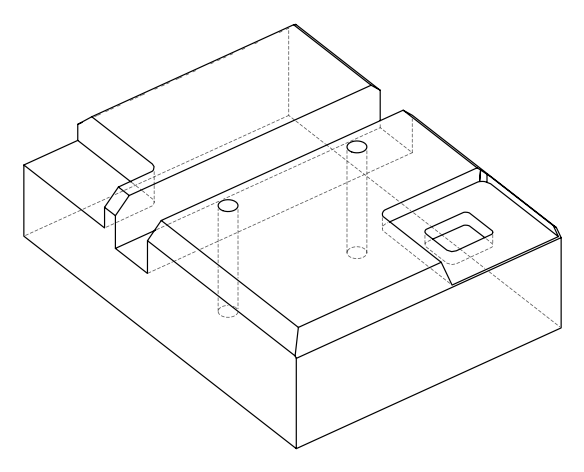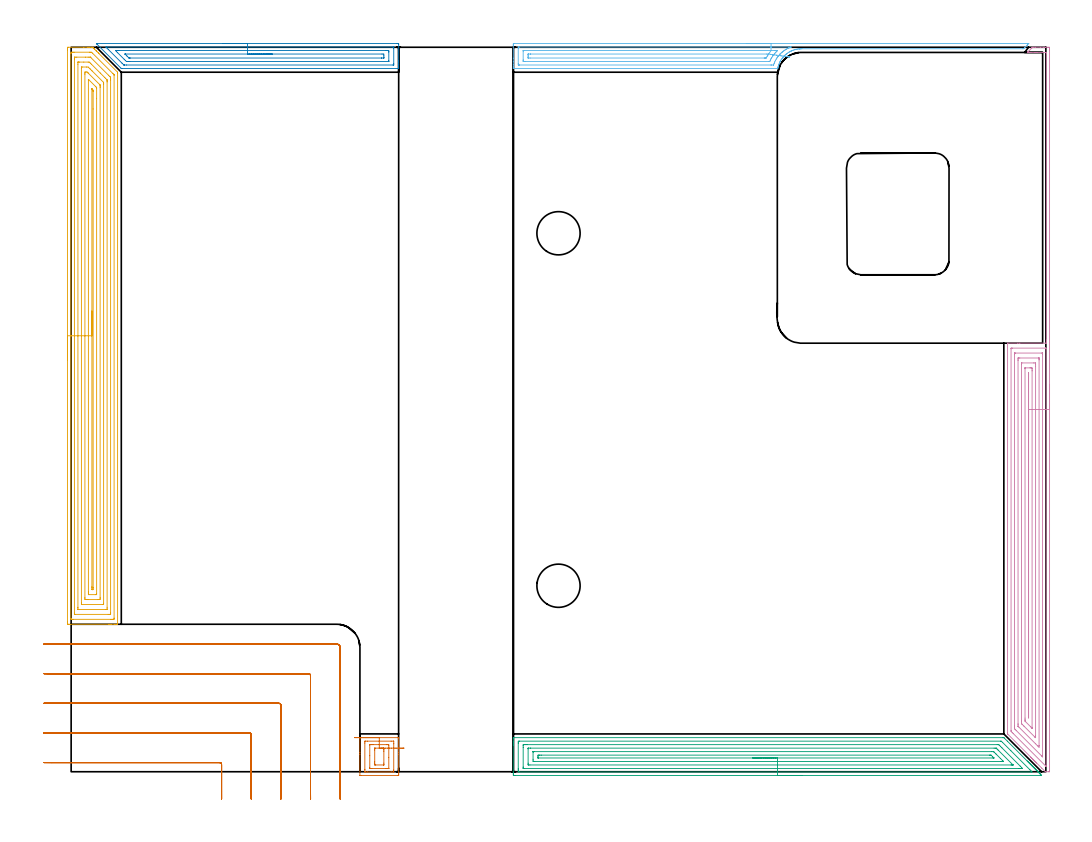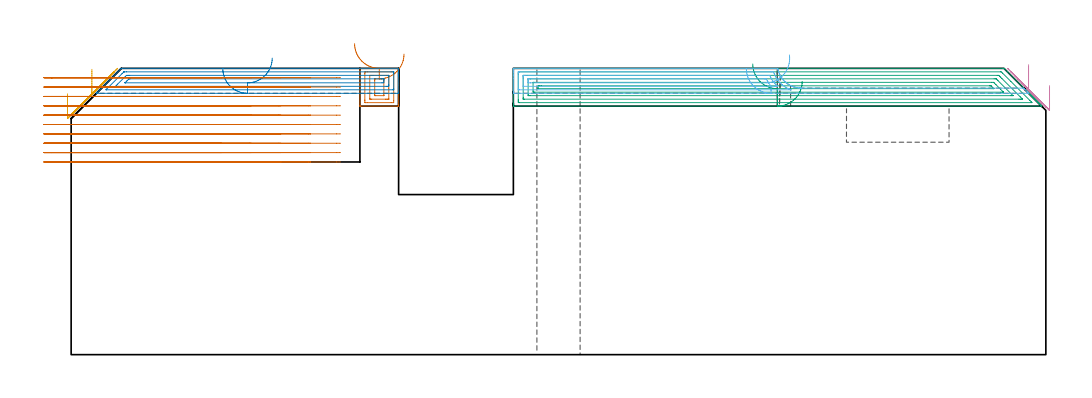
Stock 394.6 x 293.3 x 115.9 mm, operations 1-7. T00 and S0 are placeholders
(PLAN: 18 operations, 11 tool changes, 89.3 min)
(1 AREA_MILL | FG_CHAMFER_SURFACE | UGT0205_001 | 0.96 min | 3539 mm3)
(2 AREA_MILL_1 | FG_CHAMFER_SURFACE_1 | UGT0205_001 | 3.99 min | 6841 mm3)
(3 AREA_MILL_2 | FG_CHAMFER_SURFACE_2 | UGT0205_001 | 10.15 min | 26062 mm3)
(4 AREA_MILL_3 | FG_CHAMFER_SURFACE_3 | UGT0205_001 | 10.54 min | 38265 mm3)
(5 AREA_MILL_4 | FG_CHAMFER_SURFACE_4 | UGT0205_001 | 15.01 min | 49126 mm3)
(6 AREA_MILL_5 | FG_CHAMFER_SURFACE_5 | UGT0205_001 | 4.52 min | 10625 mm3)
(7 MILL_CORNER_NOTCH_RECTANGULAR | CORNER_NOTCH_RECTANGULAR | NXT0201_012 | Follow Part, ap 4, ae 75% | 14.84 min | 261301 mm3)
(8 MILL_RECTANGULAR_POCKET | POCKET_RECTANGULAR_STRAIGHT | NXT0201_013 | Follow Part, ap 2.5, ae 75% | 7.26 min | 60327 mm3)
(9 MILL_SLOT | SLOT_PARTIAL_RECTANGULAR | NXT0201_012 | Follow Part, ap 4, ae 75% | 10.94 min | 151485 mm3)
(10 MILL_RECTANGULAR_SLOT | SLOT_RECTANGULAR | UGT0201_009 | Follow Part, ap 11.25, ae 75% | 8.77 min | 693237 mm3)
(11 SPOT_DRILL | STEP1HOLE | NXT0321_9005460120000 | 0.05 min | 190 mm3)
(12 SPOT_DRILL_1 | STEP1HOLE_1 | NXT0321_9005460120000 | 0.05 min | 215 mm3)
(13 DRILL_BLIND_HOLE_INTO_CENTER | STEP1HOLE | UGT0301_191 | 0.05 min | 268 mm3)
(14 GUN_DRILL_THROUGH_HOLE | STEP1HOLE | UGT0307_003 | 0.56 min | 4131 mm3)
(15 SPADE_DRILL_TO_ENLARGE_THROUGH_HOLE | STEP1HOLE | UGT0306_008 | 0.49 min | 23217 mm3)
(16 DRILL_BLIND_HOLE_INTO_CENTER_1 | STEP1HOLE_1 | UGT0301_191 | 0.05 min | 295 mm3)
(17 GUN_DRILL_THROUGH_HOLE_1 | STEP1HOLE_1 | UGT0307_003 | 0.56 min | 4041 mm3)
(18 SPADE_DRILL_TO_ENLARGE_THROUGH_HOLE_1 | STEP1HOLE_1 | UGT0306_008 | 0.49 min | 23316 mm3)
(TOOL UGT0205_001 | Chamfer Mill 20 x 3 x 45 deg. | D20 FL50 Z2)
(TOOL NXT0201_012 | ENDMILL 16mm [2P460-1600-NA 1630] | D16 FL38 Z6)
(TOOL NXT0201_013 | ENDMILL 10mm | D10 FL30 Z4)
(TOOL UGT0201_009 | End Mill 45 mm | D45 FL63 Z6)
(TOOL NXT0321_9005460120000 | NC Spot Drill, 142deg, 12mm, Carbide, Uncoated | D12 PA142 FL30 Z2)
(TOOL UGT0301_191 | Twist Drill 7.1 mm | D7.1 PA118 FL66 Z2)
(TOOL UGT0307_003 | Gun Drill 7 mm | D7 PA130 FL24 Z1)
(TOOL UGT0306_008 | Spade Drill 17.5mm | D17.5 PA132 FL10 Z2)
(OP 1 AREA_MILL)
G17 G21 G94 G90
T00 M6
G54
G17 G0 G90 X114.75 Y13.8 S1061 M3
G43 Z125.9 H0
G94 G1 X114.788 Z125.028 F250.
X114.902 Z124.163
X115.091 Z123.312
X115.353 Z122.48
X115.687 Z121.674
X116.09 Z120.9
X116.558 Z120.164
X117.09 Z119.472
X117.679 Z118.829
X118.322 Z118.239
X119.014 Z117.708
X119.75 Z117.24
X120.524 Z116.837
X121.33 Z116.503
X122.162 Z116.241
X123.014 Z116.052
X123.878 Z115.938
X124.75 Z115.9
X132.207
X132.591 Y13.793 Z115.893
X132.6 Y13.71 Z115.809
Y7.834 Z109.934
Y7.038 Z109.132
Y-0.955 Z101.14
X132.598 Y-1.351 Z100.743
X132.595 Y-1.49 Z100.604
X132.207 Y-1.5 Z100.6
X117.293
X116.948 Y-1.493 Z100.602
X116.91 Y-1.49 Z100.604
X116.9 Y-1.445 Z100.649
Y7.038 Z109.132
Y7.834 Z109.934
X116.901 Y13.71 Z115.809
X116.91 Y13.793 Z115.893
X117.293 Y13.8 Z115.9
X124.75
Y12.386 Z114.486
X129.556
X130.435 Y12.384 Z114.484
X130.452 Y12.383 Z114.483
X130.59 Y12.367 Z114.467
X130.596 Y12.222 Z114.322
X130.6 Y11.479 Z113.579
Y11.329 Z113.429
X130.599 Y0.673 Z102.773
X130.59 Y-0.067 Z102.033
X130.468 Y-0.083 Z102.017
X130.452 Y-0.084 Z102.016
X129.594 Y-0.086 Z102.014
X119.944
X119.065 Y-0.084 Z102.016
X119.048 Y-0.083 Z102.017
X118.91 Y-0.067 Z102.033
X118.904 Y0.078 Z102.178
X118.901 Y0.821 Z102.921
X118.9 Y0.971 Z103.071
X118.901 Y11.627 Z113.727
X118.91 Y12.367 Z114.467
X119.032 Y12.383 Z114.483
X119.048 Y12.384 Z114.484
X119.906 Y12.386 Z114.486
X124.75
Y10.972 Z113.072
X127.821 Y10.97 Z113.07
X128.326 Y10.968 Z113.068
X128.511 Y10.965 Z113.065
X128.59 Y10.945 Z113.045
X128.599 Y10.691 Z112.791
X128.6 Y5.805 Z107.905
X128.599 Y1.413 Z103.513
X128.597 Y1.364 Z103.464
X128.593 Y1.341 Z103.441
X128.59 Y1.335 Z103.435
X128.572 Y1.334 Z103.434
X128.196 Y1.33 Z103.43
X127.821 Y1.329 Z103.429
X127.32 Y1.328 Z103.428
X121.68 Y1.329 Z103.429
X121.175 Y1.332 Z103.432
X120.99 Y1.335 Z103.435
X120.91 Y1.355 Z103.455
X120.902 Y1.609 Z103.709
X120.9 Y6.495 Z108.595
X120.901 Y10.887 Z112.987
X120.903 Y10.936 Z113.036
X120.907 Y10.959 Z113.059
X120.91 Y10.964 Z113.064
X120.928 Y10.966 Z113.066
X121.304 Y10.97 Z113.07
X121.68 Y10.971 Z113.071
X122.181 Y10.972 Z113.072
X124.75
Y9.557 Z111.657
X126.21 Y9.556 Z111.656
X126.462 Y9.553 Z111.653
X126.58 Y9.55 Z111.65
X126.59 Y9.483 Z111.583
X126.598 Y9.164 Z111.264
X126.599 Y8.814 Z110.914
X126.6 Y8.274 Z110.374
X126.599 Y3.486 Z105.586
X126.597 Y2.948 Z105.048
X126.59 Y2.766 Z104.866
X126.585 Y2.749 Z104.849
X126.569 Y2.747 Z104.847
X126.525 Y2.745 Z104.845
X126.433 Y2.743 Z104.843
X123.29 Y2.744 Z104.844
X123.038 Y2.747 Z104.847
X122.92 Y2.749 Z104.849
X122.91 Y2.816 Z104.916
X122.902 Y3.136 Z105.236
X122.901 Y3.486 Z105.586
X122.9 Y4.026 Z106.126
X122.901 Y8.814 Z110.914
X122.903 Y9.352 Z111.452
X122.91 Y9.534 Z111.634
X122.915 Y9.551 Z111.651
X122.931 Y9.553 Z111.653
X122.976 Y9.555 Z111.655
X123.067 Y9.557 Z111.657
X124.75
X125.622 Z111.695
X126.486 Z111.809
X127.338 Z111.998
X128.17 Z112.26
X128.976 Z112.594
X129.75 Z112.997
X130.486 Z113.466
X131.178 Z113.997
X131.821 Z114.586
X132.41 Z115.229
X132.942 Z115.922
X133.41 Z116.657
X133.813 Z117.431
X134.147 Z118.237
X134.409 Z119.069
X134.598 Z119.921
X134.712 Z120.786
X134.75 Z121.657
G0 Z125.9
M5
M2
(OP 2 AREA_MILL_1)
G17 G21 G94 G90
T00 M6
G54
G17 G0 G90 X61.4 Y294.8 S1061 M3
G43 Z125.9 H0
Z115.8
G94 G1 X61.438 Z114.928 F250.
X61.552 Z114.064
X61.741 Z113.212
X62.003 Z112.38
X62.337 Z111.574
X62.74 Z110.8
X63.208 Z110.064
X63.74 Z109.372
X64.329 Z108.729
X64.972 Z108.14
X65.664 Z107.608
X66.4 Z107.14
X67.174 Z106.737
X67.98 Z106.403
X68.812 Z106.141
X69.664 Z105.952
X70.528 Z105.838
X71.4 Z105.8
X132.01
X132.313 Y294.797 Z105.802
X132.59 Y294.791 Z105.806
X132.6 Y294.509 Z106.088
Y287.967 Z112.627
Y287.364 Z113.233
Y287.075 Z113.521
Y286.472 Z114.124
Y286.184 Z114.411
Y285.608 Z114.991
Y285.083 Z115.516
X132.593 Y284.745 Z115.846
X132.59 Y284.703 Z115.888
X132.456 Y284.7 Z115.9
X20.594
X20.305 Y284.704 Z115.89
X20.174 Y284.826 Z115.774
X10.493 Y294.507 Z106.092
X10.348 Y294.653 Z105.943
X10.214 Y294.792 Z105.806
X10.301 Y294.797 Z105.803
X10.444 Y294.8 Z105.8
X10.493
X71.4
Y293.386 Z107.214
X130.297 Y293.385 Z107.215
X130.437 Y293.384 Z107.216
X130.529 Y293.381 Z107.219
X130.591 Y293.378 Z107.222
X130.593 Y293.368 Z107.232
X130.596 Y293.316 Z107.284
X130.6 Y292.944 Z107.656
Y286.703 Z113.897
X130.595 Y286.184 Z114.416
X130.593 Y286.138 Z114.462
X130.59 Y286.121 Z114.479
X130.297 Y286.114 Z114.486
X22.447
X21.554 Y286.115 Z114.485
X21.486 Y286.117 Z114.483
X21.417 Y286.121 Z114.479
X21.326 Y286.135 Z114.465
X21.274 Y286.184 Z114.416
X20.594 Y286.856 Z113.744
X15.025 Y292.425 Z108.175
X14.355 Y293.098 Z107.502
X14.145 Y293.316 Z107.284
X14.093 Y293.379 Z107.221
X14.216 Y293.383 Z107.217
X14.286 Y293.385 Z107.215
X71.4 Y293.386 Z107.214
Y291.972 Z108.628
X127.554 Y291.971 Z108.629
X128.008 Y291.97 Z108.63
X128.445 Y291.967 Z108.633
X128.581 Y291.965 Z108.635
X128.593 Y291.688 Z108.912
X128.597 Y291.533 Z109.067
X128.6 Y291.378 Z109.222
Y287.812 Z112.788
X128.596 Y287.657 Z112.943
X128.59 Y287.554 Z113.046
X128.587 Y287.534 Z113.066
X128.58 Y287.532 Z113.068
X128.554 Y287.53 Z113.07
X128.445 Y287.529 Z113.071
X23.707
X23.268
X22.812 Y287.531 Z113.069
X22.377 Y287.535 Z113.065
X21.938 Y287.967 Z112.633
X21.486 Y288.414 Z112.186
X18.812 Y291.089 Z109.511
X18.374 Y291.533 Z109.067
X17.954 Y291.965 Z108.635
X18.376 Y291.969 Z108.631
X18.812 Y291.971 Z108.629
X19.265
X71.4 Y291.972 Z108.628
Y290.557 Z110.043
X125.856
X126.572 Y290.55 Z110.05
X126.599 Y289.814 Z110.786
Y289.128 Z111.472
X126.597 Y289.025 Z111.575
X126.593 Y288.973 Z111.627
X126.591 Y288.952 Z111.648
X126.572 Y288.949 Z111.651
X125.771 Y288.943 Z111.657
X125.687
X24.075
X23.672 Y288.945 Z111.655
X23.471 Y288.948 Z111.652
X23.424 Y288.949 Z111.651
X23.372 Y288.989 Z111.611
X23.268 Y289.085 Z111.515
X22.599 Y289.75 Z110.85
X22.377 Y289.972 Z110.628
X21.873 Y290.481 Z110.119
X21.817 Y290.541 Z110.059
X21.81 Y290.552 Z110.048
X21.816 Y290.553 Z110.047
X21.858 Y290.555 Z110.045
X22.031 Y290.557 Z110.043
X71.4
X72.272 Z110.081
X73.136 Z110.195
X73.988 Z110.383
X74.82 Z110.646
X75.626 Z110.98
X76.4 Z111.382
X77.136 Z111.851
X77.828 Z112.382
X78.471 Z112.972
X79.06 Z113.615
X79.592 Z114.307
X80.06 Z115.043
X80.463 Z115.816
X80.797 Z116.622
X81.059 Z117.454
X81.248 Z118.306
X81.362 Z119.171
X81.4 Z120.043
G0 Z125.9
M5
M2
(OP 3 AREA_MILL_2)
G17 G21 G94 G90
T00 M6
G54
G17 G0 G90 X295.95 Y-1.5 S1061 M3
G43 Z125.9 H0
Z110.6
G94 G1 X295.912 Z109.728 F250.
X295.798 Z108.864
X295.609 Z108.012
X295.347 Z107.18
X295.013 Z106.374
X294.61 Z105.6
X294.142 Z104.864
X293.61 Z104.172
X293.021 Z103.529
X292.378 Z102.94
X291.686 Z102.408
X290.95 Z101.94
X290.176 Z101.537
X289.37 Z101.203
X288.538 Z100.941
X287.686 Z100.752
X286.822 Z100.638
X285.95 Z100.6
X179.62
X179.078 Y-1.494 Z100.604
X179.008 Y-1.492 Z100.606
X179.004 Y-0.955 Z101.142
X179. Y-0.338 Z101.759
Y10.591 Z112.685
Y11.134 Z113.23
Y11.479 Z113.575
Y12.022 Z114.118
Y12.367 Z114.462
Y13.377 Z115.476
X179.008 Y13.763 Z115.854
X179.01 Y13.797 Z115.888
X179.174 Y13.8 Z115.9
X377.09
X377.595 Y13.802 Z115.881
X377.691 Y13.709 Z115.808
X379.035 Y12.367 Z114.464
X387.028 Y4.374 Z106.47
X387.133 Y4.267 Z106.366
X387.216 Y4.184 Z106.284
X387.324 Y4.078 Z106.174
X387.428 Y3.973 Z106.072
X387.514 Y3.886 Z105.986
X387.62 Y3.782 Z105.878
X387.722 Y3.678 Z105.778
X387.812 Y3.588 Z105.688
X387.916 Y3.486 Z105.582
X388.016 Y3.384 Z105.483
X388.11 Y3.291 Z105.39
X388.212 Y3.19 Z105.286
X388.311 Y3.09 Z105.189
X388.408 Y2.993 Z105.092
X388.508 Y2.893 Z104.99
X388.605 Y2.795 Z104.895
X388.705 Y2.695 Z104.794
X388.804 Y2.597 Z104.693
X388.899 Y2.501 Z104.601
X389.003 Y2.397 Z104.496
X389.1 Y2.301 Z104.397
X389.193 Y2.207 Z104.306
X389.301 Y2.099 Z104.199
X389.397 Y2.005 Z104.101
X389.488 Y1.913 Z104.012
X389.599 Y1.801 Z103.901
X389.693 Y1.709 Z103.805
X389.782 Y1.618 Z103.718
X389.897 Y1.504 Z103.603
X389.989 Y1.413 Z103.509
X390.076 Y1.324 Z103.423
X390.195 Y1.206 Z103.305
X390.285 Y1.117 Z103.213
X390.371 Y1.03 Z103.129
X390.492 Y0.908 Z103.007
X390.581 Y0.821 Z102.917
X390.665 Y0.735 Z102.835
X390.79 Y0.61 Z102.709
X390.877 Y0.525 Z102.621
X390.959 Y0.441 Z102.54
X391.088 Y0.312 Z102.411
X391.173 Y0.229 Z102.325
X391.254 Y0.147 Z102.246
X391.386 Y0.014 Z102.114
X391.469 Y-0.067 Z102.029
X391.548 Y-0.147 Z101.952
X391.684 Y-0.283 Z101.816
X391.765 Y-0.363 Z101.733
X391.842 Y-0.442 Z101.658
X391.982 Y-0.581 Z101.518
X392.061 Y-0.659 Z101.437
X392.136 Y-0.736 Z101.363
X392.279 Y-0.879 Z101.22
X392.357 Y-0.955 Z101.141
X392.577 Y-1.177 Z100.923
X392.8 Y-1.399 Z100.699
X392.875 Y-1.478 Z100.62
X392.883 Y-1.495 Z100.603
X392.875 Y-1.499 Z100.599
X285.95 Y-1.5 Z100.6
Y-0.086 Z102.014
X181.408 Y-0.085 Z102.015
X181.01 Y-0.067 Z102.033
X181.002 Y0.336 Z102.436
X181. Y0.821 Z102.921
Y1.226 Z103.326
Y11.479 Z113.579
X181.002 Y11.882 Z113.982
X181.01 Y12.367 Z114.467
X181.389 Y12.385 Z114.485
X181.408
X376.196
X376.571 Y12.367 Z114.467
X377.09 Y11.859 Z113.959
X380.44 Y8.51 Z110.61
X388.129 Y0.821 Z102.921
X388.705 Y0.242 Z102.342
X389.005 Y-0.067 Z102.033
X388.723 Y-0.085 Z102.015
X388.705
X285.95 Y-0.086 Z102.014
Y1.328 Z103.428
X183.578 Y1.329 Z103.429
X183.195 Y1.331 Z103.431
X183.067 Y1.333 Z103.433
X183.024 Y1.335 Z103.435
X183.01 Y1.344 Z103.444
X183.007 Y1.387 Z103.487
X183.003 Y1.516 Z103.616
X183.001 Y1.709 Z103.809
X183. Y1.903 Z104.003
Y9.896 Z111.996
X183.002 Y10.591 Z112.691
X183.004 Y10.78 Z112.88
X183.013 Y10.964 Z113.064
X183.195 Y10.967 Z113.067
X183.706 Y10.97 Z113.07
X184.088 Y10.971 Z113.071
X184.598
X374.92
X375.303 Y10.969 Z113.069
X375.43 Y10.966 Z113.066
X375.526 Y10.963 Z113.063
X375.601 Y10.89 Z112.99
X375.908 Y10.591 Z112.691
X376.196 Y10.305 Z112.405
X376.799 Y9.703 Z111.803
X384.238 Y2.263 Z104.363
X384.79 Y1.709 Z103.809
X385.131 Y1.362 Z103.462
X385.149 Y1.335 Z103.435
X385.131 Y1.334 Z103.434
X384.62 Y1.33 Z103.43
X384.238 Y1.329 Z103.429
X383.727 Y1.328 Z103.428
X285.95
Y2.743 Z104.843
X185.729
X185.092 Y2.748 Z104.848
X185.024 Y2.749 Z104.849
X185.01 Y2.834 Z104.934
X185.006 Y3.045 Z105.145
X185. Y3.467 Z105.567
X185.001 Y9.249 Z111.349
X185.003 Y9.467 Z111.567
X185.006 Y9.521 Z111.621
X185.009 Y9.544 Z111.644
X185.024 Y9.55 Z111.65
X185.132 Y9.553 Z111.653
X185.875 Y9.557 Z111.657
X186.021
X373.662
X374.409 Y9.555 Z111.655
X374.458 Y9.553 Z111.653
X374.482 Y9.551 Z111.651
X374.506 Y9.534 Z111.634
X374.613 Y9.432 Z111.532
X374.823 Y9.226 Z111.326
X375.237 Y8.814 Z110.914
X381.173 Y2.878 Z104.978
X381.256 Y2.794 Z104.894
X381.295 Y2.751 Z104.851
X381.298 Y2.746 Z104.846
X381.297 Y2.745 Z104.845
X381.28 Y2.744 Z104.844
X380.664 Y2.743 Z104.843
X380.518
X285.95
Y4.157 Z106.257
X187.662 Y4.158 Z106.258
X187.444 Y4.159 Z106.259
X187.017 Y4.164 Z106.264
X187.01 Y4.374 Z106.474
X187.001 Y5.031 Z107.131
Y7.926 Z110.026
X187.003 Y8.091 Z110.191
X187.007 Y8.131 Z110.231
X187.009 Y8.135 Z110.235
X187.029 Y8.138 Z110.238
X187.081 Y8.141 Z110.241
X187.226 Y8.143 Z110.243
X187.444
X372.622
X373.3 Y8.14 Z110.24
X373.405 Y8.137 Z110.237
X373.456 Y8.134 Z110.234
X373.515 Y8.082 Z110.182
X373.674 Y7.926 Z110.026
X374.409 Y7.193 Z109.293
X376.196 Y5.406 Z107.506
X377.09 Y4.512 Z106.612
X377.225 Y4.374 Z106.474
X377.357 Y4.233 Z106.333
X377.421 Y4.163 Z106.263
X377.38 Y4.161 Z106.261
X377.306 Y4.159 Z106.259
X377.09 Y4.157 Z106.257
X376.414
X285.95
Y5.571 Z107.671
X189.137 Y5.572 Z107.672
X189.057 Y5.574 Z107.674
X189.019 Y5.577 Z107.677
X189.01 Y5.58 Z107.68
X189.007 Y5.59 Z107.69
X189.002 Y5.707 Z107.807
X189.003 Y6.15 Z108.25
X189.009 Y6.587 Z108.687
X189.022 Y6.722 Z108.822
X189.158 Y6.724 Z108.824
X189.449 Y6.727 Z108.827
X189.761 Y6.729 Z108.829
X190.343
X371.728 Y6.728 Z108.828
X372.041 Y6.727 Z108.827
X372.33 Y6.724 Z108.824
X372.399 Y6.722 Z108.822
X372.486 Y6.654 Z108.754
X372.622 Y6.526 Z108.626
X373.001 Y6.15 Z108.25
X373.515 Y5.635 Z107.735
X373.562 Y5.582 Z107.682
Y5.578 Z107.678
X373.557 Y5.575 Z107.675
X373.515 Y5.573 Z107.673
X373.204 Y5.571 Z107.671
X285.95
X285.078 Z107.709
X284.214 Z107.823
X283.362 Z108.012
X282.53 Z108.274
X281.724 Z108.608
X280.95 Z109.011
X280.214 Z109.48
X279.522 Z110.011
X278.879 Z110.6
X278.29 Z111.243
X277.758 Z111.935
X277.29 Z112.671
X276.887 Z113.445
X276.553 Z114.251
X276.291 Z115.083
X276.102 Z115.935
X275.988 Z116.8
X275.95 Z117.671
G0 Z125.9
M5
M2
(OP 4 AREA_MILL_3)
G17 G21 G94 G90
T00 M6
G54
G17 G0 G90 X396.1 Y156.65 S1061 M3
G43 Z125.9 H0
Z108.9
G94 G1 Y156.612 Z108.028 F250.
Y156.498 Z107.163
Y156.309 Z106.312
Y156.047 Z105.48
Y155.713 Z104.674
Y155.31 Z103.9
Y154.841 Z103.164
Y154.31 Z102.472
Y153.721 Z101.829
Y153.078 Z101.24
Y152.386 Z100.708
Y151.65 Z100.24
Y150.876 Z99.837
Y150.07 Z99.503
Y149.238 Z99.241
Y148.386 Z99.052
Y147.522 Z98.938
Y146.65 Z98.9
Y0.353
X396.097 Y0.169 Z98.903
X396.091 Y0.002 Z98.905
X395.913 Y0. Z99.083
X395.746 Z99.249
X394.47 Z100.528
X394.408 Y0.003 Z100.589
X394.379 Y0.02 Z100.619
X392.946 Y1.453 Z102.053
X390.85 Y3.548 Z104.147
X390.807 Y3.593 Z104.192
X390.6 Y3.799 Z104.399
X390.555 Y3.844 Z104.442
X390.509 Y3.891 Z104.49
X390.307 Y4.093 Z104.692
X390.259 Y4.139 Z104.738
X390.211 Y4.188 Z104.788
X390.014 Y4.386 Z104.985
X389.964 Y4.435 Z105.033
X389.913 Y4.486 Z105.085
X389.72 Y4.679 Z105.279
X389.668 Y4.73 Z105.328
X389.616 Y4.784 Z105.383
X389.427 Y4.972 Z105.572
X389.373 Y5.026 Z105.624
X389.318 Y5.081 Z105.681
X389.134 Y5.266 Z105.865
X389.077 Y5.321 Z105.919
X389.02 Y5.379 Z105.979
X388.84 Y5.559 Z106.159
X388.782 Y5.616 Z106.215
X388.723 Y5.677 Z106.276
X388.547 Y5.852 Z106.452
X388.486 Y5.912 Z106.51
X379.172 Y15.228 Z115.827
X379.123 Y15.279 Z115.877
X379.107 Y15.3 Z115.893
X379.1 Y15.8 Z115.9
Y173.445
X379.105 Y173.49 Z115.893
X379.228 Y173.5 Z115.771
X383.276 Z111.722
X384.054 Z110.939
X394.692 Z100.304
X394.799 Z100.199
X394.797 Y173.892 Z100.197
X394.8 Y174.328 Z100.2
Y174.345 Z100.198
Y174.455
Y174.767 Z100.2
Y290.828
X394.798 Y290.84 Z100.196
X394.8 Y290.898 Z100.199
Y291.2 Z100.2
X394.692 Z100.305
X391.146 Z103.849
X390.546 Z104.451
X390.259 Z104.737
X388.486 Z106.508
X387.913 Z107.086
X387.6 Z107.4
X387.275 Z107.724
X387.261 Y291.203 Z107.738
X387.26 Y291.204 Z107.739
Y291.236 Z107.74
X387.261 Y291.309 Z107.738
X387.263 Y291.345 Z107.735
X387.265 Y291.358 Z107.732
X387.481 Y291.582 Z107.517
X388.881 Y292.982 Z106.117
X388.93 Y293.031 Z106.067
X389.069 Y293.169 Z105.931
X389.182 Y293.28 Z105.818
X389.209 Y293.299 Z105.789
X389.373 Y293.3 Z105.626
X389.433 Z105.566
X390.259 Z104.735
X392.368 Z102.629
X393.805 Z101.19
X394.416 Z100.58
X395.303 Z99.694
X395.578 Y293.297 Z99.418
X396.091 Y293.292 Z98.906
X396.094 Y293.204 Z98.904
X396.098 Y292.684 Z98.902
X396.1 Y292.159 Z98.9
Y146.65
X394.686 Z100.314
Y2.402
X394.679 Y2.205 Z100.321
X394.616 Y2.245 Z100.384
X394.588 Y2.269 Z100.412
X394.449 Y2.402 Z100.551
X381.395 Y15.455 Z113.605
X381.053 Y15.8 Z113.947
X380.704 Y16.158 Z114.296
X380.521 Y16.359 Z114.479
X380.519 Y16.465 Z114.481
X380.514 Y16.687 Z114.486
Y171.206
X380.519 Y171.434 Z114.481
X380.521 Y171.48 Z114.479
X380.634 Y171.49 Z114.366
X380.824 Y171.495 Z114.176
X381.11 Y171.499 Z113.89
X394.406 Y171.5 Z100.594
X394.573 Y171.498 Z100.427
X394.614 Y171.495 Z100.386
X394.654 Y171.49 Z100.346
X394.679 Y171.479 Z100.321
X394.686 Y171.212 Z100.314
Y146.65
X393.272 Z101.728
X393.271 Y6.513 Z101.729
X393.269 Y6.157 Z101.731
X393.266 Y6.057 Z101.734
X393.264 Y6.047 Z101.736
X393.251 Y6.057 Z101.749
X393.209 Y6.094 Z101.791
X393.08 Y6.22 Z101.92
X392.919 Y6.38 Z102.081
X382.607 Y16.693 Z112.393
X382.281 Y17.021 Z112.719
X382.002 Y17.308 Z112.998
X381.935 Y17.378 Z113.065
X381.932 Y17.468 Z113.068
X381.93 Y17.586 Z113.07
X381.929 Y17.941 Z113.071
X381.928 Y18.479 Z113.072
X381.929 Y168.888 Z113.071
X381.931 Y169.426 Z113.069
X381.933 Y169.469 Z113.067
X381.934 Y169.483 Z113.066
X381.988 Y169.49 Z113.012
X382.134 Y169.497 Z112.866
X382.208 Y169.5 Z112.792
X392.992 Y169.499 Z102.008
X393.14 Y169.495 Z101.86
X393.237 Y169.49 Z101.763
X393.266 Y169.483 Z101.734
X393.267 Y169.475 Z101.733
X393.269 Y169.426 Z101.731
X393.271 Y169.071 Z101.729
X393.272 Y146.65 Z101.728
X391.857 Z103.143
Y10.618
X391.856 Y10.441 Z103.144
X391.85 Y9.914 Z103.15
X391.31 Y10.441 Z103.69
X391.146 Y10.603 Z103.854
X390.415 Y11.334 Z104.585
X383.664 Y18.086 Z111.336
X383.468 Y18.284 Z111.532
X383.371 Y18.386 Z111.629
X383.35 Y18.411 Z111.65
X383.348 Y18.432 Z111.652
X383.346 Y18.479 Z111.654
X383.343 Y19.196 Z111.657
Y19.372
Y166.57
X383.344 Y166.746 Z111.656
X383.349 Y167.457 Z111.651
X383.358 Y167.49 Z111.642
X383.4 Y167.493 Z111.6
X383.493 Y167.497 Z111.507
X383.68 Y167.499 Z111.32
X384.054 Y167.5 Z110.946
X391.583 Z103.417
X391.733 Y167.499 Z103.267
X391.807 Y167.496 Z103.193
X391.843 Y167.49 Z103.157
X391.851 Y167.487 Z103.149
X391.852 Y167.476 Z103.148
X391.857 Y166.923 Z103.143
Y166.746
Y146.65
X390.443 Z104.557
Y14.721
X390.441 Y14.013 Z104.559
X390.439 Y13.832 Z104.561
X390.437 Y13.784 Z104.563
X390.336 Y13.872 Z104.664
X390.259 Y13.942 Z104.741
X390.185 Y14.013 Z104.815
X385.719 Y18.479 Z109.281
X384.941 Y19.263 Z110.059
X384.836 Y19.372 Z110.164
X384.764 Y19.469 Z110.236
X384.762 Y19.553 Z110.238
X384.758 Y20.265 Z110.242
X384.757 Y20.45 Z110.243
Y165.145
X384.759 Y165.33 Z110.241
X384.762 Y165.453 Z110.238
X384.764 Y165.49 Z110.236
X384.774 Y165.493 Z110.226
X384.807 Y165.496 Z110.193
X384.941 Y165.499 Z110.059
X389.724 Z105.276
X390.259 Y165.493 Z104.741
X390.431 Y165.49 Z104.569
X390.439 Y165.145 Z104.561
X390.442 Y164.96 Z104.558
X390.443 Y164.775 Z104.557
Y164.067
Y146.65
X389.029 Z105.971
X389.028 Y17.75 Z105.972
X389.027 Y17.684 Z105.973
X389.025 Y17.648 Z105.975
X389.024 Y17.64 Z105.976
X389.01 Y17.65 Z105.99
X388.802 Y17.852 Z106.198
X388.486 Y18.162 Z106.514
X386.384 Y20.265 Z108.616
X386.273 Y20.381 Z108.727
X386.187 Y20.472 Z108.813
X386.178 Y20.54 Z108.822
X386.174 Y20.809 Z108.826
X386.172 Y21.159 Z108.828
X386.171 Y21.705 Z108.829
X386.172 Y163.174 Z108.828
X386.173 Y163.447 Z108.827
X386.175 Y163.48 Z108.825
X386.177 Y163.489 Z108.823
X386.196 Y163.492 Z108.804
X386.282 Y163.497 Z108.718
X386.39 Y163.5 Z108.61
X388.163 Z106.837
X388.486 Y163.498 Z106.514
X388.81 Y163.494 Z106.19
X389.019 Y163.49 Z105.981
X389.023 Y163.356 Z105.977
X389.026 Y163.174 Z105.974
X389.029 Y162.628 Z105.971
Y162.281
Y146.65
X387.615 Z107.385
X387.614 Y22.037 Z107.386
X387.6 Y21.756 Z107.4
X387.586 Y22.052 Z107.414
X387.585 Y22.067 Z107.415
X387.586 Y161.387 Z107.414
X387.587 Y161.4 Z107.413
X387.6 Y161.452 Z107.4
X387.613 Y161.387 Z107.387
X387.614 Y161.373 Z107.386
X387.615 Y146.65 Z107.385
Y145.778 Z107.423
Y144.913 Z107.537
Y144.062 Z107.726
Y143.23 Z107.988
Y142.424 Z108.322
Y141.65 Z108.725
Y140.914 Z109.194
Y140.222 Z109.725
Y139.579 Z110.314
Y138.99 Z110.957
Y138.458 Z111.649
Y137.99 Z112.385
Y137.587 Z113.159
Y137.253 Z113.965
Y136.991 Z114.797
Y136.802 Z115.649
Y136.688 Z116.514
Y136.65 Z117.385
G0 Z125.9
M5
M2
(OP 5 AREA_MILL_4)
G17 G21 G94 G90
T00 M6
G54
G17 G0 G90 X-1.5 Y166.5 S1061 M3
G43 Z125.9 H0
Z105.6
G94 G1 Y166.538 Z104.728 F250.
Y166.652 Z103.864
Y166.841 Z103.012
Y167.103 Z102.18
Y167.437 Z101.374
Y167.84 Z100.6
Y168.308 Z99.864
Y168.84 Z99.172
Y169.429 Z98.529
Y170.072 Z97.94
Y170.764 Z97.409
Y171.5 Z96.94
Y172.274 Z96.537
Y173.08 Z96.203
Y173.912 Z95.941
Y174.764 Z95.752
Y175.628 Z95.638
Y176.5 Z95.6
Y292.243
X-1.499 Y292.677 Z95.601
X-1.495 Y293.132 Z95.603
X-1.492 Y293.29 Z95.606
X-1.047 Y293.3 Z96.05
X5.124 Z102.219
X6.54 Z103.637
X6.887 Z103.983
X7.58 Z104.68
X8.334 Z105.433
X8.611 Z105.709
X8.65 Y293.298 Z105.748
X8.693 Y293.296 Z105.791
X8.727 Y293.273 Z105.826
X8.865 Y293.136 Z105.964
X8.944 Y293.058 Z106.04
X9.025 Y292.975 Z106.124
X9.155 Y292.846 Z106.254
X9.238 Y292.764 Z106.334
X9.323 Y292.677 Z106.422
X9.445 Y292.556 Z106.544
X9.532 Y292.47 Z106.628
X10.125 Y291.875 Z107.225
X10.217 Y291.784 Z107.316
X10.413 Y291.589 Z107.509
X10.973 Y291.028 Z108.072
X11.111 Y290.89 Z108.209
X11.295 Y290.707 Z108.391
X18.79 Y283.209 Z115.888
X18.793 Y283.197 Z115.89
X18.8 Y282.847 Z115.9
Y59.876
X18.797 Y59.707 Z115.888
X18.795 Y59.706 Z115.886
X18.444 Y59.7 Z115.543
X18.159 Z115.258
X17.466 Z114.561
X16.237 Z113.334
X15.702 Z112.797
X15.088 Z112.184
X-0.433 Z96.664
X-1.047 Y59.702 Z96.05
X-1.256 Y59.704 Z95.842
X-1.492 Y59.71 Z95.606
X-1.495 Y59.868 Z95.603
X-1.499 Y60.323 Z95.601
X-1.5 Y60.782 Z95.6
Y176.5
X-0.086 Z97.014
X-0.085 Y290.809 Z97.015
Y290.89
X-0.079 Y291.287 Z97.021
X0.315 Y291.297 Z97.415
X0.716 Y291.299 Z97.816
X1.193 Y291.3 Z98.293
X7.365 Y291.299 Z104.465
X7.768 Y291.296 Z104.868
X8.256 Y291.29 Z105.356
X8.65 Y290.9 Z105.75
X16.826 Y282.724 Z113.926
X17.081 Y282.466 Z114.181
X17.258 Y282.284 Z114.358
X17.379 Y282.156 Z114.479
X17.381 Y282.135 Z114.481
X17.385 Y282.035 Z114.485
Y62.191
Y62.11
X17.379 Y61.713 Z114.479
X16.985 Y61.703 Z114.085
X16.584 Y61.701 Z113.684
X16.107 Y61.7 Z113.207
X0.716 Y61.701 Z97.816
X0.236 Y61.703 Z97.336
X0.016 Y61.71 Z97.116
X-0.079 Y61.738 Z97.021
X-0.085 Y62.028 Z97.015
Y62.11
X-0.086 Y176.5 Z97.014
X1.328 Z98.428
X1.329 Y288.481 Z98.429
X1.334 Y289.103 Z98.434
X1.335 Y289.238 Z98.435
X1.344 Y289.29 Z98.444
X1.407 Y289.296 Z98.507
X1.598 Y289.298 Z98.698
X2.285 Y289.3 Z99.385
X5.811 Z102.911
X6.887 Z103.987
X7.575 Y289.298 Z104.675
X7.768 Y289.292 Z104.868
X7.794 Y289.29 Z104.894
X7.822 Y289.268 Z104.922
X7.881 Y289.215 Z104.981
X7.998 Y289.103 Z105.098
X15.147 Y281.953 Z112.247
X15.702 Y281.395 Z112.802
X15.868 Y281.225 Z112.968
X15.95 Y281.139 Z113.05
X15.964 Y281.06 Z113.064
X15.968 Y280.791 Z113.068
X15.971 Y280.166 Z113.071
Y279.893
Y64.519
X15.966 Y63.897 Z113.066
X15.965 Y63.762 Z113.065
X15.956 Y63.71 Z113.056
X15.893 Y63.704 Z112.993
X15.702 Y63.702 Z112.802
X15.015 Y63.7 Z112.115
X1.792 Z98.892
X1.598 Y63.702 Z98.698
X1.403 Y63.707 Z98.503
X1.349 Y63.71 Z98.449
X1.335 Y63.718 Z98.435
X1.333 Y63.735 Z98.433
X1.33 Y63.806 Z98.43
X1.329 Y63.897 Z98.429
Y64.17
X1.328 Y176.5 Z98.428
X2.743 Z99.843
Y286.422
X2.745 Y287.046 Z99.845
X2.748 Y287.256 Z99.848
X2.749 Y287.285 Z99.849
X2.766 Y287.29 Z99.866
X2.819 Y287.295 Z99.919
X2.928 Y287.298 Z100.028
X3.361 Y287.3 Z100.461
X5.124 Z102.224
X6.902 Z104.002
X7.333 Y287.29 Z104.433
X7.768 Y286.871 Z104.868
X8.228 Y286.422 Z105.328
X11.804 Y282.847 Z108.904
X13.592 Y281.06 Z110.692
X13.939 Y280.71 Z111.039
X14.476 Y280.166 Z111.576
X14.55 Y280.083 Z111.65
X14.553 Y280.009 Z111.653
X14.555 Y279.853 Z111.655
X14.557 Y279.54 Z111.657
Y279.272
Y66.578
X14.555 Y65.954 Z111.655
X14.552 Y65.744 Z111.652
X14.551 Y65.715 Z111.651
X14.534 Y65.71 Z111.634
X14.481 Y65.705 Z111.581
X14.373 Y65.702 Z111.473
X13.939 Y65.7 Z111.039
X2.926 Y65.701 Z100.026
X2.821 Y65.703 Z99.921
X2.769 Y65.707 Z99.869
X2.749 Y65.71 Z99.849
X2.748 Y65.726 Z99.848
X2.746 Y65.834 Z99.846
X2.743 Y66.311 Z99.843
Y66.578
Y176.5
X4.157 Z101.257
X4.158 Y284.808 Z101.258
X4.16 Y284.981 Z101.26
X4.167 Y285.29 Z101.267
X4.242 Y285.294 Z101.342
X4.468 Y285.299 Z101.568
X6.232 Z103.332
X6.887 Y285.29 Z103.987
X7.565 Y284.634 Z104.665
X7.768 Y284.433 Z104.868
X8.461 Y283.741 Z105.561
X13.058 Y279.144 Z110.158
X13.104 Y279.095 Z110.204
X13.126 Y279.069 Z110.226
X13.134 Y279.057 Z110.234
X13.136 Y278.984 Z110.236
X13.142 Y278.638 Z110.242
X13.143 Y278.465 Z110.243
Y278.379
X13.142 Y68.193 Z110.242
X13.14 Y68.02 Z110.24
X13.133 Y67.71 Z110.233
X13.058 Y67.706 Z110.158
X12.832 Y67.701 Z109.932
X4.242 Z101.342
X4.199 Y67.702 Z101.299
X4.175 Y67.705 Z101.275
X4.168 Y67.708 Z101.268
X4.164 Y67.761 Z101.264
X4.159 Y68.106 Z101.259
X4.157 Y68.279 Z101.257
Y176.5
X5.571 Z102.671
X5.572 Y282.393 Z102.672
X5.574 Y282.847 Z102.674
X5.578 Y283.28 Z102.678
X6.005 Y283.29 Z103.105
X6.45 Z103.55
X6.887 Y282.865 Z103.987
X6.905 Y282.847 Z104.005
X11.455 Y278.296 Z108.555
X11.622 Y278.122 Z108.722
X11.722 Y278.015 Z108.822
X11.725 Y277.993 Z108.825
X11.727 Y277.94 Z108.827
X11.729 Y277.485 Z108.829
Y277.045
X11.728 Y70.607 Z108.828
X11.726 Y70.153 Z108.826
X11.722 Y69.72 Z108.822
X11.295 Y69.709 Z108.395
X10.859 Y69.701 Z107.959
X6.887 Y69.7 Z103.987
X6.451 Y69.702 Z103.551
X6.005 Y69.71 Z103.105
X5.578 Y69.723 Z102.678
X5.574 Y70.153 Z102.674
X5.572 Y70.592 Z102.672
X5.571 Y176.5 Z102.671
X6.985 Z104.085
X6.986 Y280.066 Z104.086
X6.987 Y280.166 Z104.087
X6.99 Y280.263 Z104.09
X6.992 Y280.295 Z104.092
X7.01 Y280.283 Z104.11
X7.041 Y280.256 Z104.141
X7.136 Y280.166 Z104.236
X9.817 Y277.485 Z106.917
X10.11 Y277.186 Z107.21
X10.306 Y276.984 Z107.406
X10.309 Y276.889 Z107.409
X10.314 Y276.692 Z107.414
X10.315 Y272.614 Z107.415
X10.314 Y71.94 Z107.414
X10.313 Y71.742 Z107.413
X10.311 Y71.719 Z107.411
X10.309 Y71.714 Z107.409
X10.289 Y71.71 Z107.389
X10.164 Y71.704 Z107.264
X10.006 Y71.701 Z107.106
X7.123 Z104.223
X7.038 Y71.703 Z104.138
X7.013 Y71.706 Z104.113
X6.992 Y71.711 Z104.092
X6.99 Y71.749 Z104.09
X6.987 Y71.839 Z104.087
X6.986 Y71.94 Z104.086
X6.985 Y72.734 Z104.085
Y176.5
X8.4 Z105.5
Y276.206
Y276.375
X8.402 Y276.436 Z105.502
X8.404 Y276.442 Z105.504
X8.407 Z105.507
X8.424 Y276.428 Z105.524
X8.484 Y276.368 Z105.584
X8.65 Y276.199 Z105.75
X8.893 Y275.946 Z105.993
X8.897 Y275.698 Z105.997
X8.899 Y275.445 Z105.999
X8.9 Y268.322 Z106.
Y74.621
X8.899 Y74.369 Z105.999
X8.893 Y73.728 Z105.993
X8.675 Y73.703 Z105.775
X8.65 Y73.704 Z105.75
X8.407 Y73.728 Z105.507
X8.403 Y73.978 Z105.503
X8.4 Y74.621 Z105.5
Y74.875
Y176.5
Y177.372 Z105.538
Y178.236 Z105.651
Y179.088 Z105.84
Y179.92 Z106.103
Y180.726 Z106.436
Y181.5 Z106.839
Y182.236 Z107.308
Y182.928 Z107.839
Y183.571 Z108.428
Y184.16 Z109.072
Y184.692 Z109.764
Y185.16 Z110.5
Y185.563 Z111.273
Y185.897 Z112.079
Y186.159 Z112.911
Y186.348 Z113.763
Y186.462 Z114.628
Y186.5 Z115.5
G0 Z125.9
M5
M2
(OP 6 AREA_MILL_5)
G17 G21 G94 G90
T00 M6
G54
G17 G0 G90 X273.35 Y294.8 S1061 M3
G43 Z125.9 H0
Z115.8
G94 G1 X273.388 Z114.929 F250.
X273.502 Z114.064
X273.691 Z113.212
X273.953 Z112.38
X274.287 Z111.574
X274.69 Z110.8
X275.159 Z110.064
X275.69 Z109.372
X276.279 Z108.729
X276.922 Z108.14
X277.614 Z107.609
X278.35 Z107.14
X279.124 Z106.737
X279.93 Z106.403
X280.762 Z106.141
X281.614 Z105.952
X282.478 Z105.838
X283.35 Z105.8
X387.467
X387.667 Y294.794 Z105.803
X387.681 Y294.792 Z105.804
X387.667 Y294.765 Z105.832
X387.217 Y294.317 Z106.283
X387.109 Y294.208 Z106.39
X387.071 Y294.17 Z106.429
X386.094 Y293.193 Z107.406
X385.756 Y292.854 Z107.742
X385.604 Y292.705 Z107.89
X385.283 Y292.7 Z107.9
X295.857
X295.689 Y292.697 Z107.899
X295.484 Y292.692 Z107.9
X295.395 Y292.691 Z107.905
X295.388 Y292.69
X295.091 Y292.68 Z107.911
X295.039 Y292.679 Z107.914
X295.032 Y292.678 Z107.915
X294.974 Y292.673 Z107.918
X294.964 Z107.919
X294.803 Y292.659 Z107.938
X294.517 Y292.63 Z107.965
X294.07 Y292.568 Z108.024
X293.623 Y292.486 Z108.107
X293.463 Y292.451 Z108.147
X293.347 Y292.425 Z108.174
X293.186 Y292.385 Z108.209
X293.177 Y292.383 Z108.211
X292.729 Y292.257 Z108.339
X292.284 Y292.11 Z108.488
X292.024 Y292.009 Z108.588
X291.895 Y291.958 Z108.638
X291.593 Y291.83 Z108.77
X291.511 Y291.795 Z108.804
X291.39 Y291.735 Z108.863
X290.941 Y291.497 Z109.1
X290.611 Y291.307 Z109.292
X290.497 Y291.242 Z109.358
X289.992 Y290.909 Z109.691
X289.604 Y290.619 Z109.98
X289.497 Y290.53 Z110.07
X289.254 Y290.327 Z110.273
X289.013 Y290.11 Z110.488
X288.914 Y290.022 Z110.577
X288.71 Y289.824 Z110.774
X288.396 Y289.485 Z111.114
X288.241 Y289.304 Z111.291
X288.119 Y289.164 Z111.435
X288.095 Y289.136 Z111.463
X287.956 Y288.96 Z111.64
X287.877 Y288.858 Z111.738
X287.817 Y288.782 Z111.816
X287.453 Y288.25 Z112.349
X287.185 Y287.81 Z112.789
X287.096 Y287.648 Z112.951
X287.027 Y287.521 Z113.074
X286.94 Y287.363 Z113.235
X286.73 Y286.906 Z113.691
X286.553 Y286.477 Z114.122
X286.48 Y286.272 Z114.327
X286.395 Y286.036 Z114.563
X286.282 Y285.666 Z114.934
X286.259 Y285.591 Z115.008
X286.184 Y285.292 Z115.304
X286.147 Y285.148 Z115.449
X286.064 Y284.762 Z115.837
X286.054 Y284.72 Z115.879
X286.041 Y284.706 Z115.893
X286.032 Y284.7 Z115.9
X179.182
X179.005 Z115.891
X179.003 Z115.89
X179.001 Y284.759 Z115.832
X179. Y285.183 Z115.417
Y285.458 Z115.142
Y286.184 Z114.411
Y287.439 Z113.159
Y288.858 Z111.737
Y294.208 Z106.39
X179.002 Y294.473 Z106.124
X179.01 Y294.792 Z105.806
X179.329 Y294.799 Z105.799
X283.35 Y294.8 Z105.8
Y293.386 Z107.214
X291.34 Y293.385 Z107.215
X291.397 Y293.382 Z107.218
Y293.38 Z107.22
X291.351 Y293.362 Z107.238
X291.234 Y293.316 Z107.284
X290.715 Y293.105 Z107.495
X290.628 Y293.067 Z107.533
X290.503 Y293.01 Z107.59
X290.11 Y292.816 Z107.784
X289.609 Y292.551 Z108.049
X289.528 Y292.506 Z108.094
X289.39 Y292.425 Z108.175
X288.977 Y292.163 Z108.437
X288.715 Y291.991 Z108.609
X288.446 Y291.801 Z108.799
X288.089 Y291.533 Z109.067
X287.94 Y291.414 Z109.186
X287.821 Y291.314 Z109.286
X287.465 Y290.996 Z109.604
X287.086 Y290.641 Z109.959
X287.006 Y290.562 Z110.038
X286.927 Y290.477 Z110.123
X286.3 Y289.75 Z110.85
X286.18 Y289.603 Z110.997
X286.032 Y289.414 Z111.186
X285.807 Y289.084 Z111.516
X285.658 Y288.858 Z111.742
X285.461 Y288.537 Z112.063
X285.138 Y287.99 Z112.61
X285.13 Y287.975 Z112.625
X285.126 Y287.967 Z112.633
X284.848 Y287.365 Z113.235
X284.726 Y287.075 Z113.525
X284.59 Y286.73 Z113.87
X284.388 Y286.184 Z114.416
X284.366 Y286.125 Z114.475
X284.308 Y286.12 Z114.48
X284.244 Y286.118 Z114.482
X283.42 Y286.114 Z114.486
X283.35
X181.418 Y286.115 Z114.485
X181.348 Y286.116 Z114.484
X181.208 Y286.121 Z114.479
X181.01 Y286.131 Z114.469
X181.008 Y286.184 Z114.416
X181.001 Y286.599 Z114.001
X181. Y292.84 Z107.76
X181.004 Y293.316 Z107.284
X181.007 Y293.367 Z107.233
X181.008 Y293.375 Z107.225
X181.046 Y293.379 Z107.221
X181.138 Y293.383 Z107.217
X181.278 Y293.385 Z107.215
X181.348 Y293.386 Z107.214
X283.35
Y291.971 Z108.629
X284.699
X285.138
X285.595 Y291.969 Z108.631
X285.748 Y291.966 Z108.634
X285.97 Y291.959 Z108.641
X285.785 Y291.78 Z108.82
X285.533 Y291.533 Z109.067
X285.338 Y291.334 Z109.266
X285.138 Y291.12 Z109.48
X284.914 Y290.865 Z109.735
X284.724 Y290.641 Z109.959
X284.507 Y290.38 Z110.22
X284.244 Y290.047 Z110.553
X284.122 Y289.872 Z110.728
X284.04 Y289.75 Z110.85
X283.656 Y289.163 Z111.437
X283.478 Y288.858 Z111.742
X283.431 Y288.777 Z111.823
X283.35 Y288.632 Z111.968
X283.127 Y288.189 Z112.411
X283.021 Y287.967 Z112.633
X282.839 Y287.584 Z113.016
X282.818 Y287.548 Z113.052
X282.807 Y287.535 Z113.065
X282.785 Y287.534 Z113.066
X282.676 Y287.531 Z113.069
X282.456 Y287.529 Z113.071
X183.645
X183.206 Y287.531 Z113.069
X183.06 Y287.533 Z113.067
X183.015 Y287.535 Z113.065
X183.01 Y287.625 Z112.975
X183.004 Y287.762 Z112.838
X183.001 Y287.967 Z112.633
X183. Y288.172 Z112.428
X183.001 Y291.737 Z108.863
X183.008 Y291.943 Z108.657
X183.01 Y291.966 Z108.634
X183.015 Y291.967 Z108.633
X183.041 Y291.97 Z108.63
X183.096 Y291.971 Z108.629
X183.206
X283.35
X282.348 Y290.551 Z110.049
Y290.546 Z110.054
X282.313 Y290.487 Z110.113
X282.081 Y290.124 Z110.476
X281.845 Y289.75 Z110.85
X281.562 Y289.278 Z111.322
X281.408 Y289.012 Z111.588
X281.369 Y288.95 Z111.65
X281.275 Y288.947 Z111.653
X281.072 Y288.945 Z111.655
X280.668 Y288.943 Z111.657
X280.583
X185.804
X185.065 Y288.948 Z111.652
X185.024 Y288.949 Z111.651
X185.01 Y288.953 Z111.647
X185.008 Y288.976 Z111.624
X185.003 Y289.085 Z111.515
X185.001 Y289.305 Z111.295
X185. Y289.744 Z110.856
X185.001 Y290.193 Z110.407
X185.003 Y290.414 Z110.186
X185.008 Y290.524 Z110.076
X185.01 Y290.547 Z110.053
X185.027 Y290.55 Z110.05
X185.082 Y290.553 Z110.047
X185.888 Y290.557 Z110.043
X185.973
X281.646
X282.289 Y290.555 Z110.045
X282.332 Y290.553 Z110.047
X282.348 Y290.551 Z110.049
X283.198 Y290.431 Z110.207
X284.03 Y290.314 Z110.44
X284.84 Y290.2 Z110.745
X285.62 Y290.09 Z111.119
X286.365 Y289.985 Z111.561
X287.068 Y289.885 Z112.067
X287.726 Y289.793 Z112.633
X288.332 Y289.707 Z113.255
X288.882 Y289.63 Z113.928
X289.372 Y289.561 Z114.646
X289.798 Y289.501 Z115.405
X290.157 Y289.45 Z116.198
X290.446 Y289.409 Z117.02
X290.663 Y289.379 Z117.865
X290.807 Y289.359 Z118.725
X290.875 Y289.349 Z119.595
X290.869 Y289.35 Z120.467
X290.787 Y289.361 Z121.336
G0 Z125.9
M5
M2
(OP 7 MILL_CORNER_NOTCH_RECTANGULAR)
G17 G21 G94 G90
T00 M6
G54
G17 G0 G90 X60.917 Y-11. S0 M3
G43 Z125.906 H1
Z112.115
G94 G1 X60.901 Y-8. F250.
X60.9 Y-7.746 F500.
Y2.905
G3 X60.105 Y3.7 R0.8
G1 X-7.746
G2 X-8. Y3.701 R48.
G1 X-11. Y3.717 F250.
G0 Z125.906
X72.922 Y-11.
Z112.115
G1 X72.901 Y-8.
X72.9 Y-7.746 F500.
Y14.905
G3 X72.105 Y15.7 R0.8
G1 X-7.746
G2 X-8. Y15.701 R36.
G1 X-11. Y15.722 F250.
G0 Z125.906
X84.933 Y-11.
Z112.115
G1 X84.901 Y-8.
G2 X84.9 Y-7.746 R24. F500.
G1 Y26.905
G3 X84.105 Y27.7 R0.8
G1 X-7.746
G2 X-8. Y27.701 R24.
G1 X-11. Y27.733 F250.
G0 Z125.906
X96.966 Y-10.999
Z112.115
G1 X96.903 Y-8.
G2 X96.9 Y-7.746 R12. F500.
G1 Y38.904
G3 X96.104 Y39.7 R0.8
G1 X-7.746
G2 X-8. Y39.703 R12.
G1 X-10.999 Y39.766 F250.
G0 Z125.906
X108.9 Y-10.746
Z112.115
G1 Y-7.746
Y50.3 F500.
G3 X107.5 Y51.7 R1.4
G1 X-7.746
X-10.746 F250.
G0 Z125.906
X60.905 Y-11.
Z108.325
G1 X60.9 Y-8.
Y-7.925 F500.
Y2.905
G3 X60.105 Y3.7 R0.8
G1 X-7.746
X-8. Y3.701
X-11. Y3.717 F250.
G0 Z125.906
X72.906 Y-11.
Z108.325
G1 X72.9 Y-8.
Y-7.925 F500.
Y14.905
G3 X72.105 Y15.7 R0.8
G1 X-7.746
G2 X-8. Y15.701 R36.
G1 X-11. Y15.722 F250.
G0 Z125.906
X84.909 Y-11.
Z108.325
G1 X84.9 Y-8.
Y-7.925 F500.
Y26.905
G3 X84.105 Y27.7 R0.8
G1 X-7.746
G2 X-8. Y27.701 R24.
G1 X-11. Y27.733 F250.
G0 Z125.906
X96.919 Y-11.
Z108.325
G1 X96.9 Y-8.
Y-7.925 F500.
Y38.904
G3 X96.104 Y39.7 R0.8
G1 X-7.746
G2 X-8. Y39.703 R12.
G1 X-10.999 Y39.766 F250.
G0 Z125.906
X108.9 Y-10.925
Z108.325
G1 Y-7.925
Y50.3 F500.
G3 X107.5 Y51.7 R1.4
G1 X-7.746
X-10.746 F250.
G0 Z125.906
X60.9 Y-11.
Z104.534
G1 Y-8.
Y2.905 F500.
G3 X60.105 Y3.7 R0.8
G1 X-7.76
X-8. Y3.701
X-11. Y3.716 F250.
G0 Z125.906
X72.9 Y-11.
Z104.534
G1 Y-8.
Y14.905 F500.
G3 X72.105 Y15.7 R0.8
G1 X-7.76
X-8. Y15.701
X-11. Y15.721 F250.
G0 Z125.906
X84.9 Y-11.
Z104.534
G1 Y-8.
Y26.905 F500.
G3 X84.104 Y27.7 R0.8
G1 X-7.76
G2 X-8. Y27.701 R24.
G1 X-11. Y27.731 F250.
G0 Z125.906
X96.9 Y-11.
Z104.534
G1 Y-8.
Y38.904 F500.
G3 X96.104 Y39.7 R0.8
G1 X-7.76
G2 X-8. Y39.702 R12.
G1 X-10.999 Y39.762 F250.
G0 Z125.906
X108.9 Y-11.
Z104.534
G1 Y-8.
Y50.3 F500.
G3 X107.5 Y51.7 R1.4
G1 X-7.76
X-10.76 F250.
G0 Z125.906
X60.9 Y-11.
Z100.743
G1 Y-8.
Y2.905 F500.
G3 X60.105 Y3.7 R0.8
G1 X-8.
X-11. F250.
G0 Z125.906
X72.9 Y-11.
Z100.743
G1 Y-8.
Y14.905 F500.
G3 X72.105 Y15.7 R0.8
G1 X-8.
X-11. F250.
G0 Z125.906
X84.9 Y-11.
Z100.743
G1 Y-8.
Y26.905 F500.
G3 X84.105 Y27.7 R0.8
G1 X-8.
X-11. F250.
G0 Z125.906
X96.9 Y-11.
Z100.743
G1 Y-8.
Y38.904 F500.
G3 X96.104 Y39.7 R0.8
G1 X-8.
X-11. F250.
G0 Z125.906
X108.9 Y-11.
Z100.743
G1 Y-8.
Y50.3 F500.
G3 X107.5 Y51.7 R1.4
G1 X-8.
X-11. F250.
G0 Z125.906
X60.9 Y-11.
Z96.953
G1 Y-8.
Y2.905 F500.
G3 X60.105 Y3.7 R0.8
G1 X-8.
X-11. F250.
G0 Z125.906
X72.9 Y-11.
Z96.953
G1 Y-8.
Y14.905 F500.
G3 X72.105 Y15.7 R0.8
G1 X-8.
X-11. F250.
G0 Z125.906
X84.9 Y-11.
Z96.953
G1 Y-8.
Y26.905 F500.
G3 X84.105 Y27.7 R0.8
G1 X-8.
X-11. F250.
G0 Z125.906
X96.9 Y-11.
Z96.953
G1 Y-8.
Y38.904 F500.
G3 X96.104 Y39.7 R0.8
G1 X-8.
X-11. F250.
G0 Z125.906
X108.9 Y-11.
Z96.953
G1 Y-8.
Y50.3 F500.
G3 X107.5 Y51.7 R1.4
G1 X-8.
X-11. F250.
G0 Z125.906
X60.9 Y-11.
Z93.162
G1 Y-8.
Y2.905 F500.
G3 X60.105 Y3.7 R0.8
G1 X-8.
X-11. F250.
G0 Z125.906
X72.9 Y-11.
Z93.162
G1 Y-8.
Y14.905 F500.
G3 X72.105 Y15.7 R0.8
G1 X-8.
X-11. F250.
G0 Z125.906
X84.9 Y-11.
Z93.162
G1 Y-8.
Y26.905 F500.
G3 X84.105 Y27.7 R0.8
G1 X-8.
X-11. F250.
G0 Z125.906
X96.9 Y-11.
Z93.162
G1 Y-8.
Y38.904 F500.
G3 X96.104 Y39.7 R0.8
G1 X-8.
X-11. F250.
G0 Z125.906
X108.9 Y-11.
Z93.162
G1 Y-8.
Y50.3 F500.
G3 X107.5 Y51.7 R1.4
G1 X-8.
X-11. F250.
G0 Z125.906
X60.9 Y-11.
Z89.372
G1 Y-8.
Y2.905 F500.
G3 X60.105 Y3.7 R0.8
G1 X-8.
X-11. F250.
G0 Z125.906
X72.9 Y-11.
Z89.372
G1 Y-8.
Y14.905 F500.
G3 X72.105 Y15.7 R0.8
G1 X-8.
X-11. F250.
G0 Z125.906
X84.9 Y-11.
Z89.372
G1 Y-8.
Y26.905 F500.
G3 X84.105 Y27.7 R0.8
G1 X-8.
X-11. F250.
G0 Z125.906
X96.9 Y-11.
Z89.372
G1 Y-8.
Y38.904 F500.
G3 X96.104 Y39.7 R0.8
G1 X-8.
X-11. F250.
G0 Z125.906
X108.9 Y-11.
Z89.372
G1 Y-8.
Y50.3 F500.
G3 X107.5 Y51.7 R1.4
G1 X-8.
X-11. F250.
G0 Z125.906
X60.9 Y-11.
Z85.581
G1 Y-8.
Y2.905 F500.
G3 X60.105 Y3.7 R0.8
G1 X-8.
X-11. F250.
G0 Z125.906
X72.9 Y-11.
Z85.581
G1 Y-8.
Y14.905 F500.
G3 X72.105 Y15.7 R0.8
G1 X-8.
X-11. F250.
G0 Z125.906
X84.9 Y-11.
Z85.581
G1 Y-8.
Y26.905 F500.
G3 X84.105 Y27.7 R0.8
G1 X-8.
X-11. F250.
G0 Z125.906
X96.9 Y-11.
Z85.581
G1 Y-8.
Y38.904 F500.
G3 X96.104 Y39.7 R0.8
G1 X-8.
X-11. F250.
G0 Z125.906
X108.9 Y-11.
Z85.581
G1 Y-8.
Y50.3 F500.
G3 X107.5 Y51.7 R1.4
G1 X-8.
X-11. F250.
G0 Z125.906
X60.9 Y-11.
Z81.791
G1 Y-8.
Y2.905 F500.
G3 X60.105 Y3.7 R0.8
G1 X-8.
X-11. F250.
G0 Z125.906
X72.9 Y-11.
Z81.791
G1 Y-8.
Y14.905 F500.
G3 X72.105 Y15.7 R0.8
G1 X-8.
X-11. F250.
G0 Z125.906
X84.9 Y-11.
Z81.791
G1 Y-8.
Y26.905 F500.
G3 X84.105 Y27.7 R0.8
G1 X-8.
X-11. F250.
G0 Z125.906
X96.9 Y-11.
Z81.791
G1 Y-8.
Y38.904 F500.
G3 X96.104 Y39.7 R0.8
G1 X-8.
X-11. F250.
G0 Z125.906
X108.9 Y-11.
Z81.791
G1 Y-8.
Y50.3 F500.
G3 X107.5 Y51.7 R1.4
G1 X-8.
X-11. F250.
G0 Z125.906
X60.9 Y-11.
Z78.
G1 Y-8.
Y2.905 F500.
G3 X60.105 Y3.7 R0.8
G1 X-8.
X-11. F250.
G0 Z125.906
X72.9 Y-11.
Z78.
G1 Y-8.
Y14.905 F500.
G3 X72.105 Y15.7 R0.8
G1 X-8.
X-11. F250.
G0 Z125.906
X84.9 Y-11.
Z78.
G1 Y-8.
Y26.905 F500.
G3 X84.105 Y27.7 R0.8
G1 X-8.
X-11. F250.
G0 Z125.906
X96.9 Y-11.
Z78.
G1 Y-8.
Y38.904 F500.
G3 X96.104 Y39.7 R0.8
G1 X-8.
X-11. F250.
G0 Z125.906
X108.9 Y-11.
Z78.
G1 Y-8.
Y50.3 F500.
G3 X107.5 Y51.7 R1.4
G1 X-8.
X-11. F250.
G0 Z125.906
M5
M2
